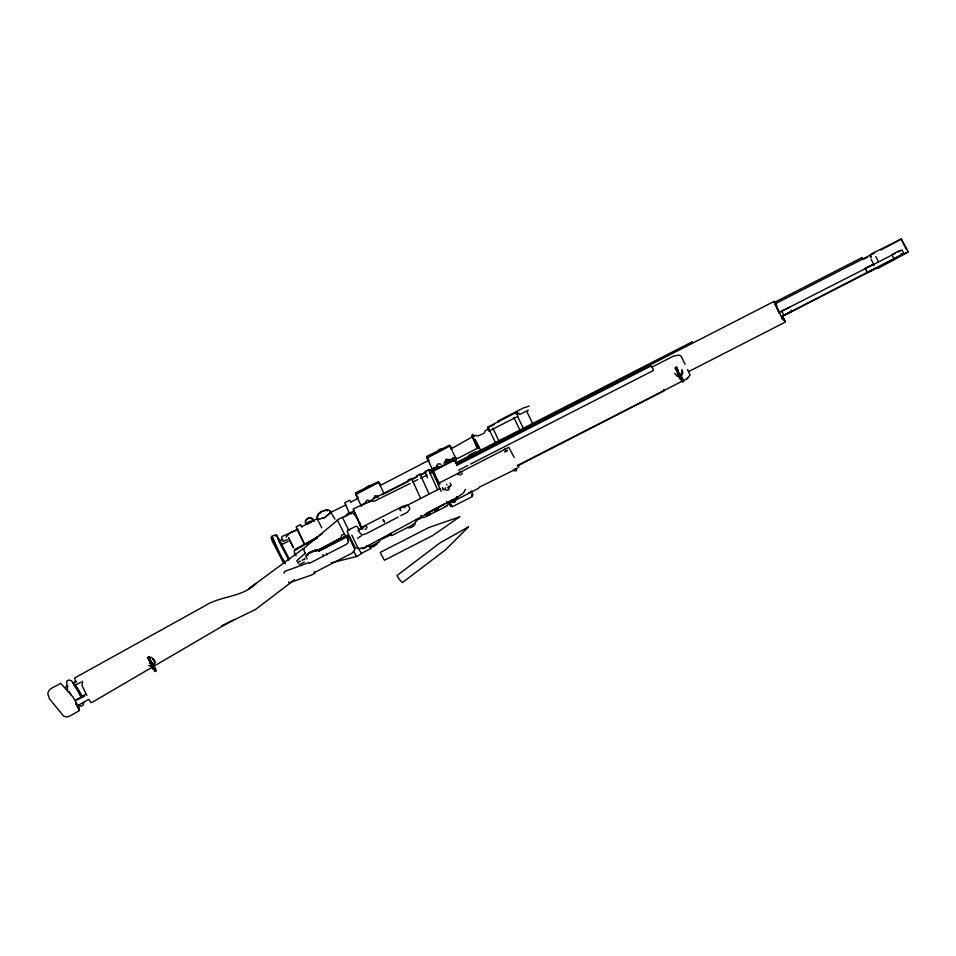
<?xml version="1.0" encoding="UTF-8"?>
<svg xmlns="http://www.w3.org/2000/svg" width="956" height="956" viewBox="0 0 956 956"><rect width="100%" height="100%" fill="white"/><g stroke="black" fill="none" stroke-linecap="round" stroke-linejoin="round"><path stroke-width="1.43" d="M347.231 515.738L347.267 515.129M82.395 682.5L82.085 685.548L86.853 695.418M296.109 555.771L295.093 553.894L294.95 555.101L294.209 551.445L294.735 549.425L316.878 538.097M307.892 555.639L308.214 554.014M83.662 702.421L83.184 705.05L80.997 706.281L78.117 705.289M311.19 522.49L311.393 521.343L310.067 521.247L307.832 522.394L307.139 524.008M465.333 489.448L463.588 492.806L458.02 496.845L364.463 547.633L358.966 548.601L357.879 547.764L351.796 535.061M330.238 513.276L330.465 511.281L328.207 509.787L323.761 510.946M456.239 460.398L456.49 459.203L455.307 459.406M294.83 555.161L295.093 553.894M354.461 512.261L355.967 515.774M373.868 498.626L375.373 495.853L373.868 498.626L375.373 495.853L378.229 495.985L377.835 497.275M449.033 460.84L449.428 459.537L446.572 459.406L445.066 462.19L446.918 462.537M154.263 664.05L154.884 662.054M361.834 529.11L363.017 527.282M518.761 467.4L518.236 465.01M67.601 686.193L67.267 689.348M682.142 374.477L682.799 372.541L682.01 369.482M366.996 502.904L365.288 502.605L366.865 500.203L369.888 500.669M444.158 504.182L424.954 514.663M369.016 502.414L369.327 501.637M416.446 520.59L415.382 522.681L411.474 525.513L391.697 535.635L390.466 533.46L391.195 534.679L378.911 540.702M354.162 510.313L354.126 511.341M300.411 561.435L299.288 561.16L298.642 562.343M303.96 559.619L302.849 559.332L302.204 560.515M446.775 484.441L446.978 485.05M458.522 473.722L457.972 474.738L459.836 471.941M377.166 497.706L378.229 495.985L377.62 496.773M448.364 461.258L449.428 459.537L448.818 460.338M285.975 537.141L290.015 532.803L297.447 529.361L304.749 544.585M281.506 544.824L282.175 543.797L281.399 543.187M361.308 535.826L357.556 538.312M517.519 465.453L686.838 378.839L690.077 375.051L687.591 369.566M471.655 490.99L470.615 492.495L469.073 492.46M516.718 468.07L515.786 469.372L514.053 469.288M505.605 450.802L504.768 451.925L507.433 450.706L507.086 450.156M305.908 555.639L308.872 552.783L315.743 549.796M451.447 505.234L450.515 505.712L450.013 504.457M353.971 510.576L344.423 516.622M153.127 665.711L155.015 662.663L154.442 660.058L153.056 658.612M347.255 513.85L349.358 512.535L351.414 513.742M450.874 485.923L447.743 487.966M877.453 267.931L876.329 268.481L876.951 268.242M462.381 473.626L459.8 475.096M365.049 488.898L368.801 485.576L371.322 485.636M437.179 451.626L439.999 449.129L442.52 449.189M680.588 376.246L681.975 375.027L681.975 370.964L682.178 371.609M296.575 560.849L305.334 553.165M686.838 378.839L688.284 377.644M361.571 527.461L353.158 508.962L370.271 501.207L373.497 498.554L417.067 476.614M870.295 255.025L869.757 255.455L870.916 254.941M294.603 579.683L255.67 609.378L221.553 626.061L233.993 619.751M504.135 449.416L505.951 448.495M475.252 454.399L476.112 453.634L475.741 452.582M66.777 690.483L67.864 689.754M301.379 526.792L317.583 518.534M154.071 666.452L156.306 670.921L154.98 671.59L147.391 657.381L149.172 656.963L149.506 658.027L147.905 658.361L149.232 657.68L155.78 669.941L154.466 670.622M288.377 541.18L282.02 544.585M343.79 538.109L345.008 537.344M365.049 529.469L366.268 528.716M443.62 504.374L426.4 513.288M85.395 694.426L75.883 700.258L84.498 696.028M473.794 436.342L475.502 435.303L477.928 435.972L484.369 433.068L485.23 430.69L489.102 428.658M321.216 512.5L318.659 514.041L316.663 516.814L318.707 519.347L324.729 517.543L330.358 512.703L324.789 517.531L321.563 518.439M307.318 524.366L310.126 522.669M322.017 533.938L295.225 550.047L297.782 548.66M78.571 705.217L88.287 699.517M429.83 513.862L426.484 515.81L430.045 514.292M437.179 510.169L434.956 511.46L438.517 509.954L438.302 508.927M380.225 485.481L427.428 460.995M229.201 622.189L92.768 701.979L90.868 702.624L88.968 699.362M81.021 682.154L75.381 685.058M357.556 498.506L350.505 502.402M65.283 687.292L67.721 685.942M72.608 683.253L76.277 681.234L76.552 681.951M345.785 504.995L330.919 512.308M878.194 268.301L908.2 252.037L906.933 249.229L901.245 239.036L871.119 253.997M300.351 547.274L302.909 545.9M305.478 544.514L317.01 538.276M344.519 536.818L318.109 550.345L341.065 537.881L342.296 538.013L340.503 538.228L318.109 550.345L348.271 534.906M880.894 250.03L901.245 239.036L905.93 248.859M453.909 461.521L454.841 461.019M516.156 414.438L518.738 413.076L519.825 414.438L528.094 410.267L527.067 412L532.647 423.735M398.198 517.065L366.495 533.567L362.049 534.978L358.488 531.261L359.743 529.038L363.483 526.374L402.165 506.56L406.133 505.222L408.487 505.712L409.861 508.688L407.447 512.249L400.839 515.69M318.563 551.337L348.271 535.946L318.922 550.955M884.79 263.808L907.698 251.954M781.769 316.472L903.862 253.471L902.046 249.934L898.054 251.966M416.123 520.195L422.612 516.826M516.993 412.084L487.452 427.201L488.863 431.168L517.841 416.338L517.304 412.693M275.328 535.993L276.654 535.312L279.797 543.128L288.808 560.144M487.763 427.81L494.18 424.524M450.67 449.093L472.36 436.82L477.63 448.388M279.14 541.144L282.821 539.256M361.153 505.437L365.084 503.43M382.137 494.694L408.367 481.274M412.311 479.255L417.557 476.566M421.488 474.558L425.42 472.539M429.352 470.531L437.227 466.504M443.787 463.146L454.279 457.769L457.96 458.366L477.88 447.958L479.613 448.101L480.796 450.635M431.18 471.404L454.793 459.322M344.339 533.902L337.289 519.873L342.272 517.327M435.434 470.005L453.502 460.744M692.383 341.734L456.323 462.561L456.86 464.21M469.527 456.227L476.052 452.881M456.992 463.875L774.384 301.271L776.87 305.609M774.444 302.419L862.121 257.534L863.125 259.423L867.439 257.212M456.586 465.488L651.155 365.897L653.414 369.805M774.778 304.008L874.334 253.065M652.016 367.08L673.239 356.206L677.84 355.274L679.656 355.178L681.293 356.469L685.07 364.32M458.641 470.185L467.902 465.441M470.555 464.078L653.211 370.581M310.365 552.998L312.982 551.66M358.034 530.52L363.316 527.808M405.619 506.154L439.987 488.564M283.968 573.301L284.482 571.497L309.111 562.498L309.517 563.263L346.323 544.322L348.39 542.339L347.267 538.156L349.036 537.248L354.891 549.581L352.214 553.034L314.381 572.596L314.177 571.975L314.787 573.349L311.106 575.177L291.461 582.049L289.035 582.778L288.628 582.025M448.28 486.998L450.587 485.815M782.833 316.125L875.768 268.493M301.331 563.658L304.331 562.116M688.392 371.705L785.354 322.064L782.343 315.874M517.28 465.99L664.193 390.789L663.763 389.498M517.447 468.392L480.151 486.735L478.012 488.588L447.97 503.967L446.619 501.446M415.74 520.721L422.134 517.459L424.249 517.483L447.038 505.939L448.065 503.621M469.014 455.199L475.574 451.865M779.618 312.254L895.39 253.328M676.119 368.98L677.099 368.49L676.298 367.176L674.984 367.845L682.572 382.053L683.887 381.384L681.664 376.915M149.506 658.027L148.527 658.517L150.869 662.902M419.708 475.287L426.304 471.953M428.945 470.627L431.586 469.3L432.984 471.451M409.981 483.497L374.441 501.147L370.271 501.207M412.622 482.194L417.88 479.577M420.509 478.275L427.093 475.001M429.734 473.698L432.363 472.395L433.032 473.208M362.133 527.879L361.858 528.967M875.051 268.803L867.283 272.699L865.096 268.445L872.792 264.513L873.485 265.517M75.655 700.115L84.475 696.004M408.081 480.139L411.833 478.394M434.43 469.898L442.174 466.361M425.002 471.428L428.778 469.719L429.794 471.141M416.529 475.765L420.305 474.057M298.26 529.397L281.936 536.507L281.602 538.359L283.203 541.371L287.29 539.59M444.612 506.62L446.99 505.616M363.889 526.732L366.375 526.278L367.152 527.724M300.327 564.171L299.073 564.363M516.515 470.722L514.22 470.794M470.854 456.705L469.778 456.801L469.48 455.869M331.314 562.833L356.696 556.464L356.409 555.579M529.17 406.133L523.565 407.913L497.729 421.142L498.148 421.966M774.778 301.941L774.3 302.55L779.283 313.568M444.48 489.639L443.273 489.819L442.425 487.668M358.237 548.182L355.393 547.991L347.171 531.62L347.721 530.425L355.775 526.302L357.197 526.493L359.217 530.257M277.646 538.587L278.495 538.575L280.67 542.028M314.285 550.991L316.603 550.967M314.225 550.68L315.743 551.194M437.382 466.181L436.486 466.158L438.063 463.768L441.086 464.222M365.288 502.605L366.196 502.629M357.711 497.514L355.369 492.973L378.445 481.585L380.058 484.369M366.483 546.223L369.351 546.581L372.78 545.314L379.532 541.861L379.09 540.116M148.754 665.591L151.371 666.201M438.195 466.456L436.486 466.158L437.752 466.612M460.78 471.619L462.13 471.87M682.763 380.261L683.373 380.404M337.647 520.064L303.255 548.887L305.382 553.62M678.784 376.664L677.027 376.162L674.709 373.21M784.458 321.79L785.079 321.563L782.044 317.846M359.671 523.721L355.596 515.881M789.548 307.27L781.709 311.13L783.884 315.384L791.664 311.489L791.114 310.186M369.841 547.202L373.593 546.605L376.867 544.334L377.309 542.972M345.594 535.169L343.252 534.416L341.447 535.324L340.993 538.527M400.97 510.707L399.728 509.703L400.923 507.875L404.28 506.883L405.009 507.839M428.909 460.493L428.24 459.155M357.401 496.654L358.165 497.55M326.414 553.954L327.263 554.779M154.621 660.919L152.9 659.174L154.514 662.173M327.526 510.946L326.45 509.811L320.977 511.591L318.217 514.017L318.3 515.929M455.092 461.151L457.41 463.72M304.223 549.437L302.885 548.935L248.524 588.932L256.005 583.554C241.88 597.691 220.884 595.6 204.835 605.877L74.664 678.007L75.476 681.676M355.847 516.216L352.417 512.5L342.511 517.566L348.928 530.568M455.355 462.68L456.956 464.485M330.19 511.376L334.959 519.144M350.517 501.314L349.669 500.239L344.734 502.76L349.645 513.97M318.169 550.907L317.5 549.987C313.03 550.596 308.19 552.353 305.908 556.547L307.175 558.997M474.415 436.486L472.885 434.359L471.786 435.231L477.677 448.782M451.232 447.372L451.889 448.316M380.034 483.82L380.703 484.764M301.905 526.84L300.351 524.605L296.133 527.031L303.912 543.45M75.787 687.436L73.803 684.58L74.676 683.922L81.953 696.231M359.994 522.896L358.978 522.753L360.902 527.162M899.943 251.129L899.572 250.615L891.876 254.559L894.075 258.933L901.878 255.085L901.209 253.519M283.538 560.491L285.486 563.729M285.127 563.251L280.956 555.795M283.681 563.239L272.281 541.18L271.062 537.475L272.221 536.878L281.04 556.045M450.204 503.465L451.865 506.023L450.874 506.572L449.26 503.943M450.467 504.051L452.26 506.776L472.324 496.57L472.013 495.387M433.618 467.735L434.383 469.026M357.52 518.69L358.106 519.682M781.47 317.954L782.056 318.945M451.256 447.934L449.643 445.138L426.567 456.526L428.742 461.067M69.167 691.499L71.079 694.785M452.463 457.936L453.311 459.394M77.066 687.495L81.69 695.968M361.906 548.565L364.535 548.433L367.2 545.852M437.609 482.9L434.335 475.897M361.679 528.967L359.468 524.354M420.927 515.368L421.596 516.587M353.696 551.409L356.684 556.607L361.619 553.536M874.071 265.099L871.012 259.088M358.345 548.194L361.332 553.381L371.227 548.314L370.928 547.143M678.151 370.354L676.979 368.156L675.498 368.825L676.824 368.144L678.079 371.454L676.298 367.176L678.079 371.454M676.681 370.032L678.461 373.366M514.197 457.458L508.807 447.372L440.154 482.517L437.92 484.453L441.23 491.36M450.18 482.995L451.172 484.859M451.71 499.833C451.077 504.147 457.41 502.689 455.14 499.653M443.309 488.695L443.668 489.364M449.451 501.386L451.017 501.876L456.454 499.092L457.422 498.16L456.932 496.69M347.267 538.156L348.593 540.654M313.126 521.128C313.556 514.77 302.514 519.443 305.777 523.267M436.39 477.713L439.939 484.274M438.995 484.752L432.829 472.312L433.809 471.858L434.61 474.021M321.79 527.855L317.093 518.785M520.411 431.12L513.838 417.521M878.552 261.932L875.827 256.507M79.372 693.686L80.663 696.195M523.745 429.148L517.841 416.983M455.582 457.852L452.881 452.164M494.981 441.672L489.424 430.021M437.31 489.149L428.587 469.946M428.838 493.487L420.114 474.284M420.365 497.825L411.642 478.621M434.287 475.299L432.805 472.025M81.451 697.103L71.628 680.815L68.94 679.967L66.765 681.198L66.884 685.87M432.614 469.838L427.069 458.044L449.941 446.046L452.391 450.945M361.416 506.286L355.871 494.491L378.743 482.481L383.428 492.412M498.446 439.963L492.914 428.216M436.498 477.809L433.391 471.081M445.329 487.703C444.719 491.826 450.874 490.404 448.615 487.44M314.034 521.677L312.516 518.582L308.477 517.805L305.633 520.781L306.075 524.223M783.693 318.444L784.792 320.714M361.798 528.692L360.747 526.147M289.501 559.296L276.308 534.607L271.863 536.161L275.495 545.028M774.85 302.383L780.466 314.727M427.475 477.845L425.277 472.563M471.798 492.436L472.969 495.232L471.965 495.782L471.607 494.622M456.514 496.427L457.123 498.064M322.817 554.576L323.248 555.759M297.531 561.805L297.961 563.072M415.203 523.577C414.856 526.159 409.646 529.015 407.626 527.461M312.086 519.239L312.636 520.912M304.474 558.304L304.868 559.511M780.813 315.396L781.172 316.675M865.574 268.564L865.789 269.461M782.187 311.25L782.402 312.146M362.42 504.182L362.647 505.15M82.443 681.174L82.67 682.237M150.235 657.286A4.111 3.872 -45.9 0 1 152.195 657.788M79.42 708.982L79.276 710.726L69.549 716.187L66.573 716.964L63.634 716.14L49.365 698.717L47.8 693.865C48.374 687.424 56.559 686.683 60.634 683.277L73.062 697.103L79.228 707.834L79.228 709.938L75.644 702.935L79.228 709.938L79.42 708.982M445.293 461.258L445.066 462.19L446.572 459.406L445.293 461.258M870.713 256.578L870.39 257.379L871.43 256.662L870.713 256.578M149.996 663.117L152.805 669.248L154.8 668.555L151.992 662.412L149.996 663.117M677.589 373.581L680.397 379.711L682.393 379.006L679.585 372.876L677.589 373.581M468.524 526.899L445.46 549.879L402.404 582.598L399.465 579.599L396.967 575.56L440.023 542.841L468.524 526.887M459.681 516.849L432.793 535.48L384.42 560.24L381.552 555.161L380.345 552.341L428.706 527.592L459.681 516.837M791.58 311.453L783.884 315.384L791.58 311.453M479.195 447.528L474.774 439.294L479.195 447.528M384.336 521.868L383.213 519.753L384.336 521.868M293.384 547.609L288.569 537.858L293.384 547.609M150.223 660.142L148.706 656.712L150.486 660.99L150.223 660.142"/></g></svg>
